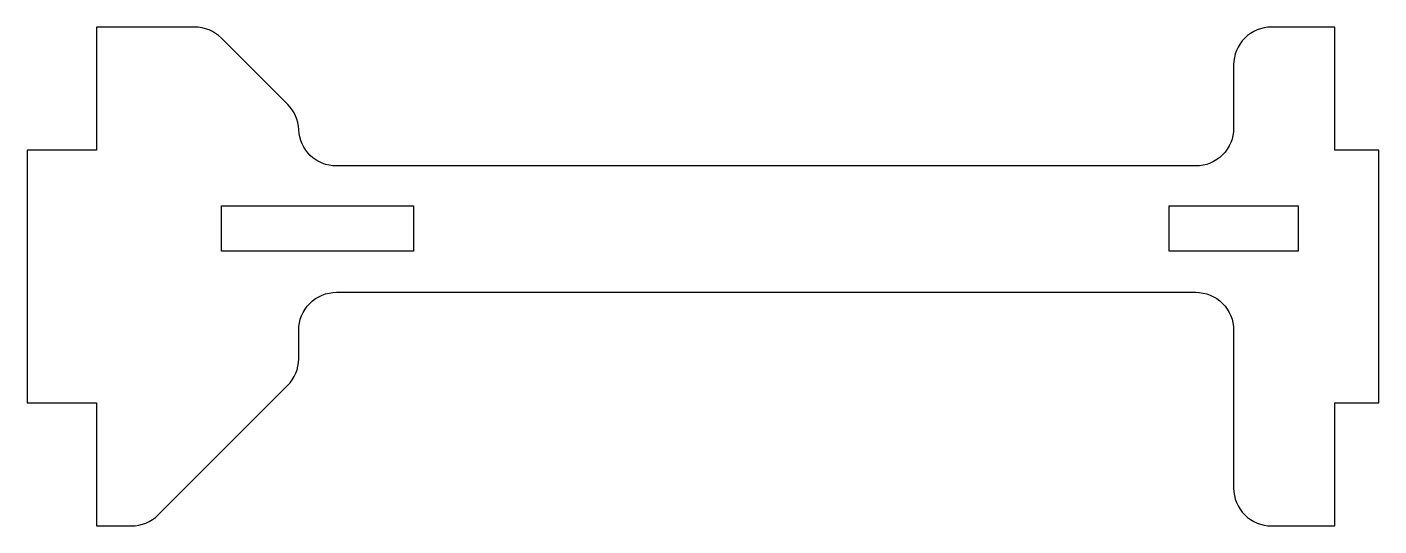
# Model space of a CAD drawing. Header units: millimetres. Extents: x -55 to 52, y -20 to 20.
import ezdxf

# ---------------------------------------------------------------- set-up
doc = ezdxf.new("R2010")
doc.units = ezdxf.units.MM
doc.layers.get('0').update_dxf_attribs({"linetype": 'CONTINUOUS'})

msp = doc.modelspace()

# ---------------------------------------------------------------- linework, layer by layer
msp.add_lwpolyline([(-39.12, 18.87, 0.198912), (-41.24, 19.75), (-49, 19.75), (-49, 10), (-54.5, 10), (-54.5, -10), (-49, -10), (-49, -19.75), (-46.24, -19.75, 0.198912), (-44.12, -18.87), (-33.88, -8.63, 0.198912), (-33, -6.51), (-33, -4.25, -0.414214), (-30, -1.25), (38, -1.25, -0.414214), (41, -4.25), (41, -16.75, 0.414214), (44, -19.75), (49, -19.75), (49, -10), (52.5, -10), (52.5, 10), (49, 10), (49, 19.75), (44, 19.75, 0.414214), (41, 16.75), (41, 11.75, -0.414214), (38, 8.75), (-30, 8.75, -0.402167), (-33, 11.63, 0.188199), (-33.87, 13.62)], format="xyb", close=True)
for points in [[(-23.9, 5.6), (-23.9, 2), (-39.1, 2), (-39.1, 5.6)], [(35.9, 5.6), (46.1, 5.6), (46.1, 2), (35.9, 2)]]:
    msp.add_lwpolyline(points, close=True)

doc.saveas('drawing.dxf')
